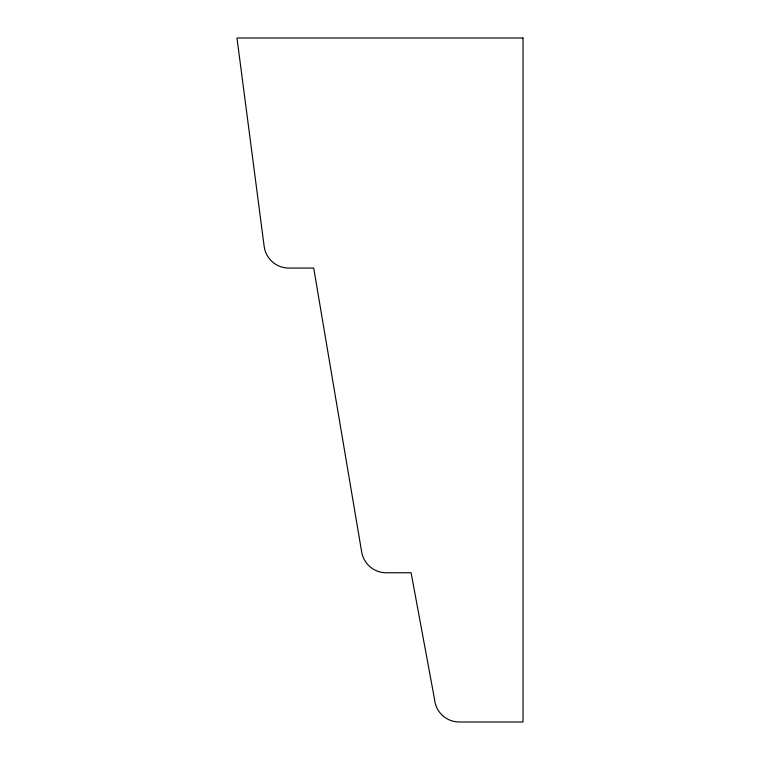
<?xml version="1.0" encoding="UTF-8"?>
<svg xmlns="http://www.w3.org/2000/svg" width="760" height="760" viewBox="0 0 760 760"><rect width="100%" height="100%" fill="white"/><g stroke="black" fill="none" stroke-linecap="round" stroke-linejoin="round"><path stroke-width="1.14" d="M523.022 38L236.977 38L264.157 246.354A24.871 24.871 0 0 0 288.828 268.071L313.699 268.071L361.694 552.035A24.871 24.871 0 0 0 386.222 572.764L411.094 572.764L434.53 699.19A24.871 24.871 0 0 0 459.325 722L523.022 722L523.022 38"/></g></svg>
